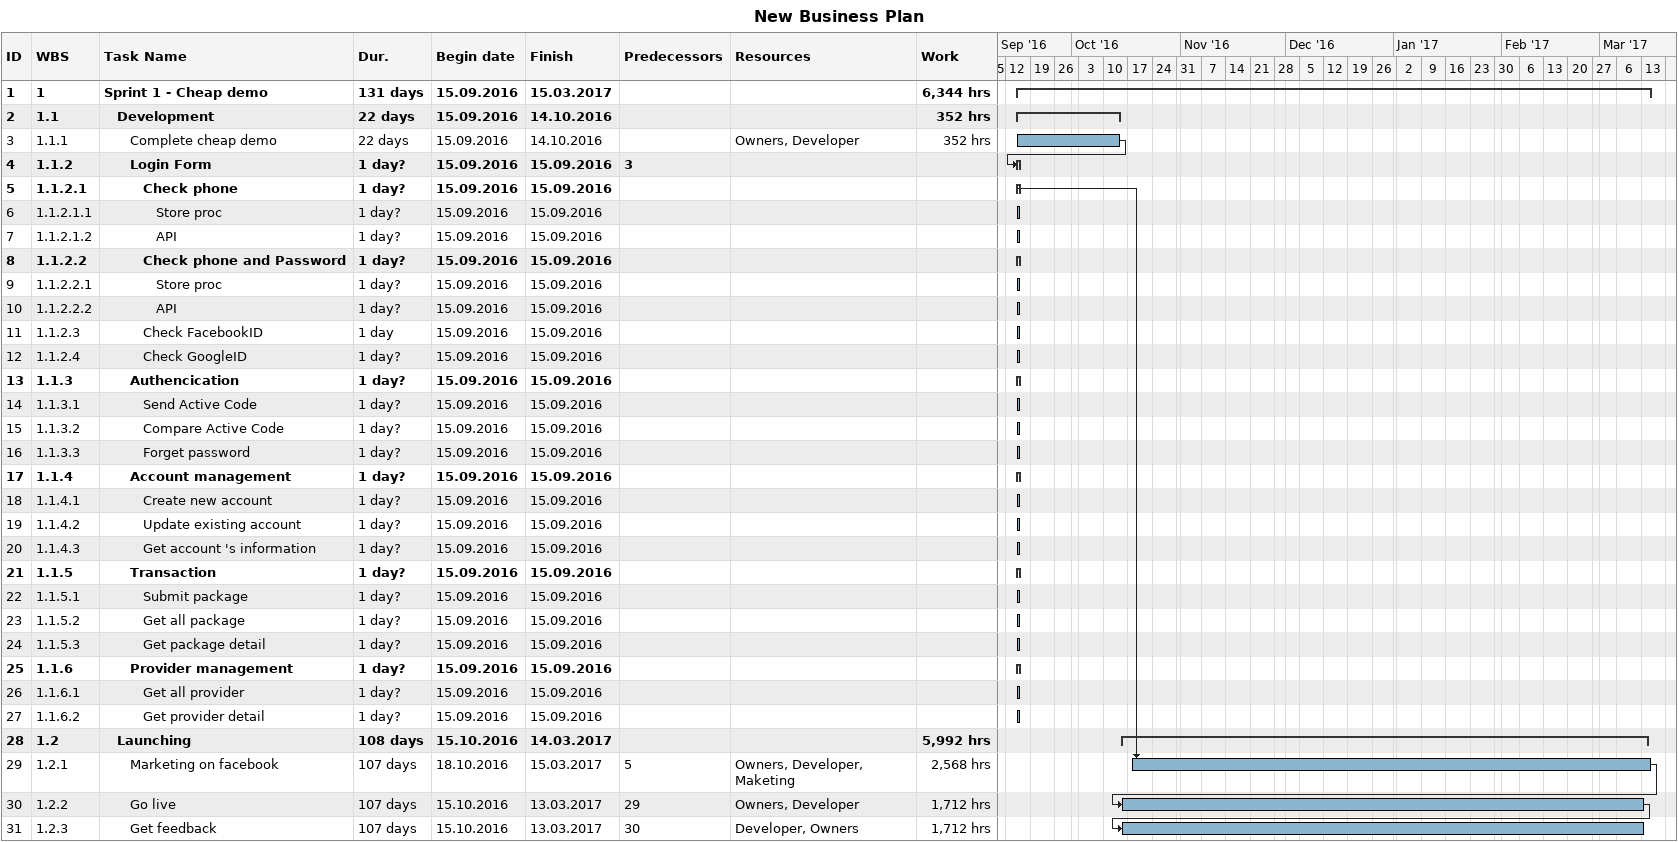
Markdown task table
New Business Plan

| ID | WBS | Task | Duration | Start | Finish | Predecessors | Resources | Work (h) |
|---|---|---|---|---|---|---|---|---|
| 1 | 1 | **Sprint 1 - Cheap demo** | 131d | 2016-09-15 | 2017-03-15 |  |  | 6344 |
| 2 | 1.1 | **Development** | 22d | 2016-09-15 | 2016-10-14 |  |  | 352 |
| 3 | 1.1.1 | Complete cheap demo | 22d | 2016-09-15 | 2016-10-14 |  | Owners, Developer | 352 |
| 4 | 1.1.2 | **Login Form** | 1d? | 2016-09-15 | 2016-09-15 | 3 |  |  |
| 5 | 1.1.2.1 | **Check phone** | 1d? | 2016-09-15 | 2016-09-15 |  |  |  |
| 6 | 1.1.2.1.1 | Store proc | 1d? | 2016-09-15 | 2016-09-15 |  |  |  |
| 7 | 1.1.2.1.2 | API | 1d? | 2016-09-15 | 2016-09-15 |  |  |  |
| 8 | 1.1.2.2 | **Check phone and Password** | 1d? | 2016-09-15 | 2016-09-15 |  |  |  |
| 9 | 1.1.2.2.1 | Store proc | 1d? | 2016-09-15 | 2016-09-15 |  |  |  |
| 10 | 1.1.2.2.2 | API | 1d? | 2016-09-15 | 2016-09-15 |  |  |  |
| 11 | 1.1.2.3 | Check FacebookID | 1d | 2016-09-15 | 2016-09-15 |  |  |  |
| 12 | 1.1.2.4 | Check GoogleID | 1d? | 2016-09-15 | 2016-09-15 |  |  |  |
| 13 | 1.1.3 | **Authencication** | 1d? | 2016-09-15 | 2016-09-15 |  |  |  |
| 14 | 1.1.3.1 | Send Active Code | 1d? | 2016-09-15 | 2016-09-15 |  |  |  |
| 15 | 1.1.3.2 | Compare Active Code | 1d? | 2016-09-15 | 2016-09-15 |  |  |  |
| 16 | 1.1.3.3 | Forget password | 1d? | 2016-09-15 | 2016-09-15 |  |  |  |
| 17 | 1.1.4 | **Account management** | 1d? | 2016-09-15 | 2016-09-15 |  |  |  |
| 18 | 1.1.4.1 | Create new account | 1d? | 2016-09-15 | 2016-09-15 |  |  |  |
| 19 | 1.1.4.2 | Update existing account | 1d? | 2016-09-15 | 2016-09-15 |  |  |  |
| 20 | 1.1.4.3 | Get account 's information | 1d? | 2016-09-15 | 2016-09-15 |  |  |  |
| 21 | 1.1.5 | **Transaction** | 1d? | 2016-09-15 | 2016-09-15 |  |  |  |
| 22 | 1.1.5.1 | Submit package | 1d? | 2016-09-15 | 2016-09-15 |  |  |  |
| 23 | 1.1.5.2 | Get all package | 1d? | 2016-09-15 | 2016-09-15 |  |  |  |
| 24 | 1.1.5.3 | Get package detail | 1d? | 2016-09-15 | 2016-09-15 |  |  |  |
| 25 | 1.1.6 | **Provider management** | 1d? | 2016-09-15 | 2016-09-15 |  |  |  |
| 26 | 1.1.6.1 | Get all provider | 1d? | 2016-09-15 | 2016-09-15 |  |  |  |
| 27 | 1.1.6.2 | Get provider detail | 1d? | 2016-09-15 | 2016-09-15 |  |  |  |
| 28 | 1.2 | **Launching** | 108d | 2016-10-15 | 2017-03-14 |  |  | 5992 |
| 29 | 1.2.1 | Marketing on facebook | 107d | 2016-10-18 | 2017-03-15 | 5 | Owners, Developer, Maketing | 2568 |
| 30 | 1.2.2 | Go live | 107d | 2016-10-15 | 2017-03-13 | 29 | Owners, Developer | 1712 |
| 31 | 1.2.3 | Get feedback | 107d | 2016-10-15 | 2017-03-13 | 30 | Developer, Owners | 1712 |
